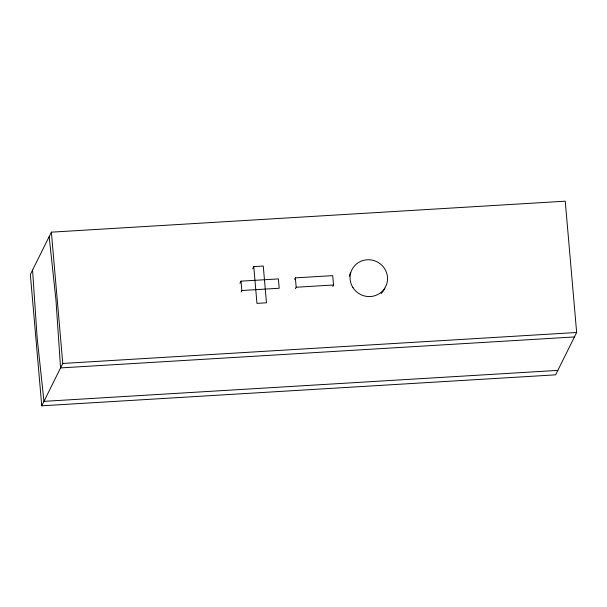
<?xml version="1.0" encoding="UTF-8"?>
<svg xmlns="http://www.w3.org/2000/svg" width="607" height="607" viewBox="0 0 607 607"><rect width="100%" height="100%" fill="white"/><g stroke="black" fill="none" stroke-linecap="round" stroke-linejoin="round"><path stroke-width="0.91" d="M51.375 232.162L30.35 274.508L41.754 405.81L555.625 374.838L576.65 332.492L565.246 201.19L51.375 232.162L62.771 363.456L41.754 405.81M239.917 283.386L241.025 281.155L278.385 278.909L279.197 288.257L241.836 290.51L241.1 291.997M252.656 268.848L253.764 266.617L263.271 266.048L266.458 302.794L256.951 303.371L253.764 266.617M294.63 279.372L295.366 277.885L332.727 275.631L333.539 284.987L332.803 286.474M295.442 288.72L296.178 287.24L295.366 277.885M296.178 287.24L333.539 284.987M62.771 363.456L576.65 332.492M574.434 336.946L60.563 367.918L55.965 300.04L49.159 236.616M557.841 370.384L43.962 401.348L37.156 337.932L32.566 270.054M241.025 281.155L241.836 290.51M384.853 288.204A18.855 18.301 26.4 0 1 381.128 293.538M349.313 276.291A18.855 18.301 26.4 0 1 350.527 272.573M352.925 287.581A18.855 18.301 26.4 0 0 385.377 287.149A18.855 18.301 26.4 0 0 368.092 259.75A18.855 18.301 26.4 0 0 352.925 287.581"/></g></svg>
